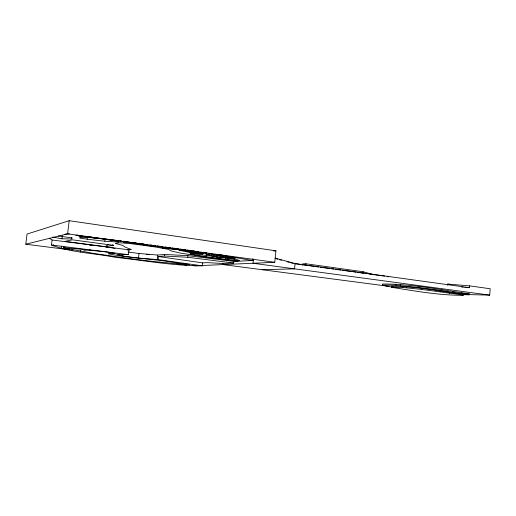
<?xml version="1.0" encoding="UTF-8"?>
<svg xmlns="http://www.w3.org/2000/svg" width="516" height="516" viewBox="0 0 516 516"><rect width="100%" height="100%" fill="white"/><g stroke="black" fill="none" stroke-linecap="round" stroke-linejoin="round"><path stroke-width="0.77" d="M463.245 294.449L489.703 295.126L490.2 288.754L469.67 285.877L447.688 284.071L447.591 285.284M464.813 287.315L469.521 287.702L469.67 285.877M462.8 294.649L469.115 294.81L469.199 293.765C440.496 289.863 411.697 283.858 382.569 284.032L382.472 285.109L387.871 286.477L393.45 287.206M469.115 294.81L466.928 294.146L452.693 292.507L452.777 291.45M463.194 295.294C439.103 295.358 415.238 291.082 391.567 287.302L391.657 286.27C415.735 286.225 439.535 291.082 463.278 294.288L463.194 295.294L461.33 294.752L461.517 292.437M466.928 294.146L467.012 293.094M461.33 294.752L440.148 291.869L440.232 290.83M452.693 292.507L441.361 290.637L441.451 289.553M449.533 293.398L449.617 292.379M441.361 290.637L418.611 287.606L418.708 286.509M440.148 291.869L421.443 289.399L421.527 288.347M418.611 287.606L400.513 285.716L400.61 284.613M391.567 287.302L402.809 287.47L402.899 286.419M421.443 289.399L406.582 287.851L406.673 286.793M382.472 285.109L395.92 285.258L396.017 284.155M362.987 273.332L363.129 271.758L305.872 263.773L302.453 263.902L302.324 265.256M305.743 265.14L305.872 263.773M274.989 258.084L295.094 263.541L294.578 268.855L262.07 269.707M192.616 265.521L195.009 265.824L274.789 262.296L275.925 250.815L69.183 220.706L27.051 234.058L25.8 244.216L69.699 249.821M252.408 258.897L252.247 260.496L223.422 255.555L218.99 254.24M253.453 258.98L253.021 263.257L489.703 295.126M49.22 238.166L52.077 239.998L129.013 249.828L128.471 254.665L116.835 254.278L122.885 256.078L138.481 258.077L158.064 259.619L158.399 256.542L202.678 262.883L207.49 262.631L223.105 263.534L233.625 263.037L233.793 261.451L253.304 260.438M217.694 256.962L190.056 253.317L190.462 254.124L206.297 256.891L225.331 259.458L234.174 260.374L234.316 259.006M227.253 257.755L228.743 258.006L222.989 257.187L210.56 253.859L217.449 257.258L235.244 258.168L210.56 253.859L206.071 254.214L217.449 257.258L222.989 257.187L223.105 256.052M223.105 263.534L222.996 264.585L388.954 286.328M225.331 259.458L225.544 257.407M196.428 252.55L184.399 250.454L162.256 247.835L183.735 250.189L196.228 252.363L203.349 253.066L204.091 252.44L206.71 252.801L205.574 253.466L196.428 252.55L196.512 251.763M203.349 253.066L203.433 252.279M52.077 239.998L51.471 245.029C71.537 252.756 93.854 253.04 114.823 257.245C143.938 260.432 173.021 265.811 202.369 265.837L202.678 262.883M205.574 253.466L205.658 252.679L203.369 252.447M206.297 256.891L206.516 254.814M158.399 256.542L164.481 256.033L187.785 257.284L187.959 255.665L235.386 261.56M157.193 259.677L157.703 255.059L164.656 254.44L187.959 255.665M164.481 256.033L164.656 254.44M122.885 256.078L123.06 254.53M138.481 258.077L138.998 253.479L157.703 255.059M104.812 241.224L118.564 242.036L118.274 241.314C105.535 239.605 92.454 236.56 79.645 237.87L87.172 239.218L104.812 241.224L105.051 239.166M52.78 237.089L62.017 238.811L71.369 238.947L71.556 237.399M80.522 252.027L80.702 250.479M87.172 239.218L87.417 237.154M53.077 245.977L53.245 244.558M62.017 238.811L62.384 235.748M61.327 248.396L61.61 245.997M63.649 247.699L85.927 249.647L83.811 249.963C94.247 250.782 104.845 251.228 115.139 253.446L111.321 253.317L108.47 253.788C134.354 259.206 161.044 258.651 186.76 265.147C173.17 262.934 159.663 262.399 145.957 260.593C128.89 258.6 111.895 255.962 94.867 253.62L66.558 248.46L63.649 247.699L63.816 246.3M25.8 244.216L67.615 233.825L69.183 220.706M89.41 250.57L90.074 249.267M71.369 238.947L72.363 237.966L58.321 235.98M77.516 235.038L75.981 235.393L122.492 241.462L183.735 250.376L198.118 251.963L198.595 251.498M104.993 246.642L113.643 245.352L72.388 239.824L65.113 241.353L104.993 246.642L108.844 244.21M127.465 250.015L131.38 249.544L125.349 247.203L122.698 245.416L115.236 243.41L119.441 242.752L131.457 243.739L156.284 247.132L168.339 249.363L171.422 251.021L180.265 253.059L203.717 256.8L237.934 261.238M273.583 250.982L275.925 250.815M64.9 234.148L69.518 233.903M183.735 250.376L186.915 250.273M89.674 237.096L91.971 237.154M467.619 293.727L469.199 293.765M461.814 294.249L463.278 294.288M105.915 247.19L108.96 247.416M234.174 260.374L239.489 260.535L237.147 259.716L220.061 257.278M202.704 253.898L179.123 250.273L193.984 253.362L202.704 253.898L199.595 253.111M222.989 257.187L235.244 258.168M461.672 287.051L463.239 287.186M146.628 254.291L149.627 254.549M188.398 250.621L191.533 250.892M193.107 251.028L195.454 251.228M78.903 235.935L117.642 240.475M395.92 285.258L400.513 285.716M402.809 287.47L406.582 287.851M139.32 243.558L122.866 241.791L154.632 246.403L152.549 245.274M141.668 243.81L143.235 243.978M89.681 245.1L91.267 245.281M110.482 247.603L114.965 248.409M187.785 257.284L233.625 263.037M51.471 245.029L128.471 254.665M71.292 250.028L72.891 250.228M128.084 252.053L138.998 253.479M120.028 240.766L121.608 240.985M123.189 241.204L125.556 241.527M127.136 241.746L129.503 242.069M131.083 242.288L132.657 242.507M135.031 242.83L136.605 243.049M138.185 243.268L140.552 243.591M142.132 243.81L144.499 244.132M146.08 244.352L147.66 244.571M150.027 244.894L151.601 245.113M153.181 245.332L155.548 245.655M157.128 245.874L159.496 246.196M161.076 246.416L162.656 246.635M165.023 246.958L166.604 247.177M168.177 247.39L170.551 247.719M172.125 247.938L174.492 248.26M176.072 248.48L178.439 248.802M180.02 249.022L181.6 249.241M183.18 249.454L185.547 249.783M67.615 233.825L274.789 262.296M75.981 235.393L87.385 236.954M295.094 263.541L469.521 287.702M294.746 263.702L300.318 264.469M301.905 264.689L307.478 265.463M309.071 265.682L318.63 267.004M320.217 267.224L329.776 268.546M331.362 268.765L333.755 269.094M335.348 269.32L340.921 270.087M342.514 270.307L352.067 271.629M353.66 271.848L356.046 272.184M357.64 272.403L363.212 273.17M364.806 273.39L367.192 273.725M368.785 273.944L384.71 276.144M158.064 259.619L202.369 265.837M88.146 237.057L97.943 238.547M387.077 276.537L388.658 276.802M206.071 254.214L209.902 254.852M447.688 284.071L450.494 284.568M187.127 249.996L198.118 251.963M391.657 286.27L393.102 286.644M363.129 271.758L373.907 274.686M275.428 258.561L277.743 259.193M279.285 259.613L281.601 260.238M286.999 261.702L289.315 262.334M290.863 262.754L293.172 263.379M188.869 251.479L193.984 253.362M112.256 244.836L113.643 245.352M151.691 245.248L154.632 246.403M179.678 249.357A6.495 0.503 6.2 0 1 169.751 247.88M179.181 263.334L182.296 264.069L189.443 264.56L179.181 263.334"/></g></svg>
